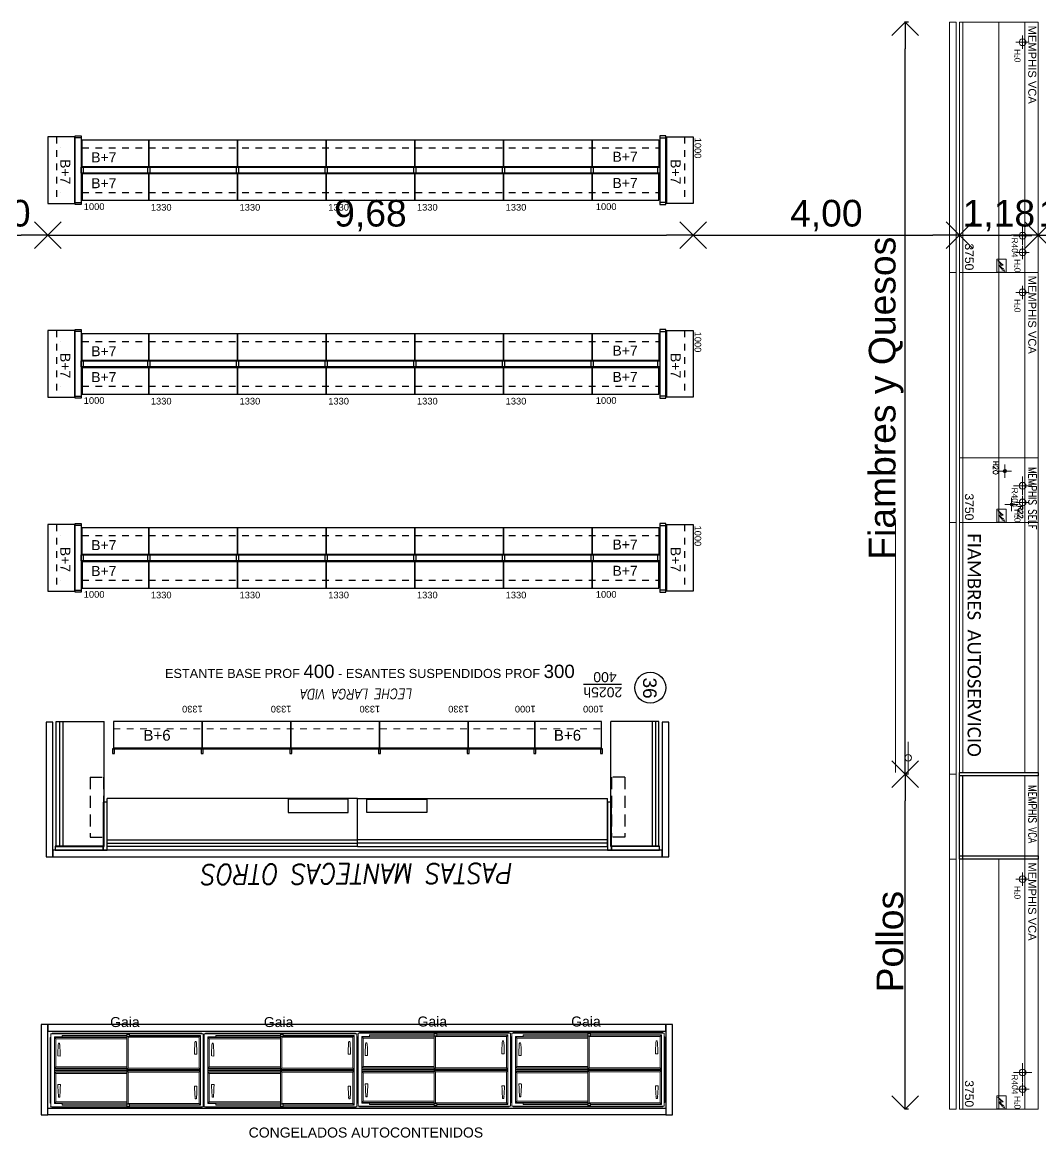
# Model space of a CAD drawing. Extents: x 306 to 2240, y 18 to 779.
# Drawn here: x 671.46 to 686.73, y 374.88 to 391.61 of the extents above; entities that cross this region are included whole.
import ezdxf
from ezdxf.enums import TextEntityAlignment as Align

# ---------------------------------------------------------------- set-up
doc = ezdxf.new("R2010")
doc.units = 0
doc.header["$MEASUREMENT"] = 0
doc.header["$PDMODE"] = 3
doc.linetypes.add('DOT', pattern=[0.2, 0.18, -0.02])
doc.linetypes.add('HIDDEN2', pattern=[0.1875, 0.125, -0.0625])
for name, color, linetype in [('0 Arneg Cabinet', 1, 'Continuous'), ('Alzado 01', 1, 'Continuous'), ('COTAS', 2, 'Continuous'), ('GONDOLAS FORTEZZA', 1, 'Continuous'), ('LA FORTEZZA', 1, 'Continuous'), ('mobiliario', 1, 'Continuous'), ('MOBILIARIOS VARIOS', 1, 'Continuous')]:
    doc.layers.add(name, color=color, linetype=linetype)
doc.layers.add('LFS - 300 - GONDOLA GENERAL', color=3, linetype='Continuous', lineweight=20)
doc.styles.add('arial', font='arial.ttf')
doc.styles.add('Calibri', font='CALIBRI.TTF')
doc.styles.add('ROMAND', font='romans.shx')
doc.styles.add('ROMANS', font='romans.shx', dxfattribs={"height": 0.3})
doc.styles.get("Standard").update_dxf_attribs({"font": 'arial.ttf'})
doc.styles.add('STYLE1', font='romans.shx')
doc.dimstyles.new('Cota 200', dxfattribs={"dimtxt": 0.4, "dimasz": 0.4, "dimexe": 1.25, "dimexo": 0.625, "dimgap": 0.05, "dimtad": 1, "dimzin": 1, "dimtxsty": 'arial', "dimblk": 'OPEN90', "dimcen": 0, "dimse1": 1, "dimse2": 1, "dimclrd": 1, "dimclrt": 2, "dimadec": 0, "dimazin": 0, "dimtfac": 1, "dimtix": 1, "dimtmove": 0, "dimatfit": 3, "dimldrblk": 'OPEN90', "dimfxl": 1, "dimarcsym": 0})
doc.dimstyles.new('COTA-1-100', dxfattribs={"dimtxt": 0.4, "dimasz": 0.4, "dimexe": 0.01, "dimexo": 0.05, "dimgap": 0.02, "dimtad": 1, "dimzin": 1, "dimtxsty": 'arial', "dimblk": 'OPEN90', "dimcen": 0.1, "dimdle": 1, "dimclrd": 1, "dimclre": 1, "dimclrt": 2, "dimadec": 0, "dimazin": 0, "dimtfac": 1, "dimtix": 1, "dimtmove": 1, "dimatfit": 2, "dimfxl": 0.05, "dimfxlon": 1, "dimtolj": 1, "dimtzin": 1, "dimarcsym": 0})
pattern_1 = [(315, (423.089512, 566.114628), (0.00224506403, 0.00224506403), [])]

# ---------------------------------------------------------------- blocks, each defined once
blk = doc.blocks.new('MEMPHIS VCA 375')
at = {"layer": '0 Arneg Cabinet', "lineweight": 0}
for p, q in [((3259.398, 1523.361), (3259.398, 1524.539)), ((3259.398, 1524.539), (3263.148, 1524.539)), ((3263.148, 1524.539), (3263.148, 1523.361)), ((3259.398, 1524.339), (3263.148, 1524.339)), ((3259.698, 1524.406), (3259.698, 1524.206)), ((3262.598, 1524.445), (3262.598, 1524.168)), ((3262.848, 1524.406), (3262.848, 1524.206)), ((3259.598, 1524.306), (3259.798, 1524.306)), ((3262.459, 1524.306), (3262.736, 1524.306)), ((3262.748, 1524.306), (3262.948, 1524.306)), ((3259.398, 1523.95), (3263.148, 1523.95)), ((3263.148, 1523.411), (3259.398, 1523.411)), ((3263.148, 1523.361), (3259.398, 1523.361))]:
    blk.add_line(p, q, dxfattribs=at)
at = {"layer": '0 Arneg Cabinet', "lineweight": 0, "ltscale": 11}
for points in [[(3262.95, 1524.059), (3262.95, 1523.919), (3263.145, 1523.919), (3263.145, 1524.059)], [(3263.109, 1523.996), (3263.103, 1524.002), (3263.041, 1523.944), (3263.029, 1523.99), (3262.969, 1523.934), (3263.039, 1524.015), (3263.048, 1523.965), (3263.095, 1524.01), (3263.089, 1524.017), (3263.128, 1524.034)]]:
    blk.add_lwpolyline(points, close=True, dxfattribs=at)
at = {"layer": '0 Arneg Cabinet', "lineweight": 0}
for centre in [(3259.698, 1524.306), (3262.598, 1524.306), (3262.848, 1524.306)]:
    blk.add_circle(centre, 0.05, dxfattribs=at)
at = {"layer": '0 Arneg Cabinet', "linetype": 'ByBlock', "lineweight": 0, "width": 1.49971, "attachment_point": 1, "style": 'ROMANS'}
for s, insert, char_height in [('{\\fArial|b0|i0|c0|p34;MEMPHIS VCA}', (3259.447, 1524.51), 0.12), ('{\\fArial|b0|i0|c0|p34;H\\H0.5556x;2\\H1.8x;0}', (3259.799, 1524.274), 0.09), ('{\\fArial|b0|i0|c0|p34;R404}', (3262.625, 1524.234), 0.09), ('{\\fArial|b0|i0|c0|p34;H\\H0.5556x;2\\H1.8x;0}', (3262.949, 1524.274), 0.09), ('{\\fArial|b0|i0|c0|p34;3750}', (3262.714, 1523.571, 31.79), 0.13)]:
    blk.add_mtext(s, dxfattribs=dict(at, insert=insert, char_height=char_height))
blk = doc.blocks.new('lat')
at = {"layer": '0 Arneg Cabinet'}
blk.add_lwpolyline([(2528.249, 1319.152), (2528.299, 1319.152), (2528.299, 1317.974), (2528.249, 1317.974)], close=True, dxfattribs=at)
blk = doc.blocks.new('_Open90')
at = {"color": 0, "linetype": 'ByBlock', "lineweight": -2}
for p, q in [((-0.5, 0.5), (0, 0)), ((0, 0), (-1, 0)), ((0, 0), (-0.5, -0.5))]:
    blk.add_line(p, q, dxfattribs=at)
blk = doc.blocks.new('*D111')
at = {"layer": 'COTAS', "color": 1, "lineweight": -2, "transparency": 16777216}
for p, q in [((684.748, 380.335), (684.688, 380.335)), ((684.698, 375.711), (684.698, 379.935)), ((684.748, 375.311), (684.688, 375.311))]:
    blk.add_line(p, q, dxfattribs=at)
at = {"layer": 'Defpoints', "color": 0, "transparency": 16777216}
for p in [(684.698, 380.335), (685.516, 380.335, 0), (685.372, 375.311)]:
    blk.add_point(p, dxfattribs=at)
at = {"layer": 'COTAS', "color": 1, "lineweight": -2, "transparency": 16777216, "xscale": 0.4, "yscale": 0.4, "zscale": 0.4}
for p, rotation in [((684.698, 380.335), 90), ((684.698, 375.311), 270)]:
    blk.add_blockref('_Open90', p, dxfattribs=dict(at, rotation=rotation))
at = {"layer": 'COTAS', "color": 2, "lineweight": 0, "transparency": 16777216, "insert": (684.474, 377.823), "char_height": 0.4, "attachment_point": 5, "rotation": 90, "style": 'arial'}
blk.add_mtext('\\A1;Pollos', dxfattribs=at)
blk = doc.blocks.new('*D112')
at = {"layer": 'COTAS', "color": 1, "lineweight": -2, "transparency": 16777216}
for p, q in [((684.748, 391.611), (684.688, 391.611)), ((684.698, 380.735), (684.698, 391.211)), ((684.748, 380.335), (684.688, 380.335))]:
    blk.add_line(p, q, dxfattribs=at)
at = {"layer": 'Defpoints', "color": 0, "transparency": 16777216}
for p in [(684.698, 391.611), (685.566, 391.611, 0), (685.516, 380.335, 0)]:
    blk.add_point(p, dxfattribs=at)
at = {"layer": 'COTAS', "color": 1, "lineweight": -2, "transparency": 16777216, "xscale": 0.4, "yscale": 0.4, "zscale": 0.4}
for p, rotation in [((684.698, 391.611), 90), ((684.698, 380.335), 270)]:
    blk.add_blockref('_Open90', p, dxfattribs=dict(at, rotation=rotation))
at = {"layer": 'COTAS', "color": 2, "lineweight": 0, "transparency": 16777216, "insert": (684.415, 385.973), "char_height": 0.4, "attachment_point": 5, "rotation": 90, "style": 'arial'}
blk.add_mtext('\\A1;Fiambres y Quesos', dxfattribs=at)
blk = doc.blocks.new('GAIA')
at = {"layer": '0 Arneg Cabinet', "linetype": 'Continuous', "lineweight": 0}
for p, q in [((0.9, -54.5), (0.9, 54.5)), ((1.1, 54.8), (1.2, 54.8)), ((1.2, 54.8), (229.2, 54.8)), ((2.9, 55.3), (2.9, 55.1)), ((2.9, 55.1), (2.9, 54.9)), ((2.9, 54.9), (2.9, 54.8)), ((2.9, 54.9), (2.9, 54.9)), ((4.2, 55.8), (3.4, 55.8)), ((3.4, 55.4), (4.2, 55.4)), ((3.4, 55.4), (4.2, 55.4)), ((4.2, 55.6), (4.2, 55.8)), ((226.2, 55.7), (4.2, 55.7)), ((226.2, 55.7), (4.2, 55.7)), ((4.2, 55.4), (4.2, 55.6)), ((4.2, 55.6), (4.2, 55.6)), ((4.2, 55.4), (4.2, 55.6)), ((226.2, 55.6), (4.2, 55.6)), ((4.2, 55.4), (4.2, 55.4)), ((4.2, 54.8), (4.2, 55.4)), ((4.2, 55.4), (4.2, 55.4)), ((4.2, 54.8), (4.2, 55.4)), ((226.2, 55.4), (4.2, 55.4)), ((226.2, 55.4), (4.2, 55.4)), ((17.9, 50), (17.9, 52.2)), ((115.2, 52.2), (17.9, 52.2)), ((17.9, 51.7), (114.9, 51.7)), ((114.9, 51.8), (114.9, 1)), ((114.9, 51.8), (115.2, 51.8)), ((114.9, 51.8), (115.2, 51.5)), ((114.9, 51.6), (114.9, 51.8)), ((115.2, 53.8), (115.2, 52.2)), ((119.2, 53.8), (115.2, 53.8)), ((119.2, 53.8), (115.2, 53.8)), ((115.2, 51.5), (115.2, 53.8)), ((115.2, 52.2), (115.2, 52.1)), ((115.2, 51.4), (115.2, 51.5)), ((118.7, 51), (115.7, 51)), ((118.7, 50.9), (115.7, 50.9)), ((115.9, 50.9), (116.9, 49.9)), ((119.2, 53.8), (119.2, 52.2)), ((119.2, 51.5), (119.2, 53.8)), ((225.5, 52.2), (119.2, 52.2)), ((119.2, 51.8), (225.5, 51.8)), ((119.2, 51.5), (119.2, 51.4)), ((225.5, 51.8), (223.5, 49.9)), ((225.5, -52.2), (225.5, 52.2)), ((226.2, 55.6), (226.2, 55.8)), ((227, 55.8), (226.2, 55.8)), ((226.2, 55.4), (226.2, 55.6)), ((226.2, 55.4), (226.2, 55.6)), ((226.2, 55.6), (226.2, 55.6)), ((226.2, 55.4), (226.2, 55.4)), ((227, 55.4), (226.2, 55.4)), ((227, 55.4), (226.2, 55.4)), ((226.2, 54.8), (226.2, 55.4)), ((226.2, 54.8), (226.2, 55.4)), ((226.2, 55.4), (226.2, 55.4)), ((227.5, 55.3), (227.5, 55.1)), ((227.5, 55.1), (227.5, 54.9)), ((227.5, 54.9), (227.5, 54.8)), ((227.5, 54.9), (227.5, 54.9)), ((229.2, 54.8), (229.2, 54.8)), ((229.5, 54.5), (229.5, -54.5)), ((-0.1, 48.8), (-0.1, 47.9)), ((0.1, 47.9), (-0.1, 47.9)), ((0, 47.9), (0, -47.9)), ((0, 47.9), (0, -47.9)), ((0, 47.9), (0, -47.9)), ((0.3, 47.9), (0.1, 47.9)), ((0.3, 47.9), (0.1, 47.9)), ((0.1, 47.9), (0.1, 47.9)), ((0.1, 47.9), (0.1, -47.9)), ((0.3, 48.8), (0.3, 47.9)), ((0.3, 48.8), (0.3, 47.9)), ((0.3, 47.9), (0.3, 47.9)), ((0.9, 47.9), (0.3, 47.9)), ((0.9, 47.9), (0.3, 47.9)), ((0.3, 47.9), (0.3, 47.9)), ((0.3, 47.9), (0.3, -47.9)), ((0.3, 47.9), (0.3, -47.9)), ((0.4, 49.2), (0.6, 49.2)), ((0.6, 49.2), (0.8, 49.2)), ((0.8, 49.2), (0.9, 49.2)), ((0.8, 49.2), (0.8, 49.2)), ((6.4, -50), (6.4, 50)), ((17.9, 50), (6.4, 50)), ((6.4, 49.2), (114.9, 49.2)), ((6.4, 49.2), (8.4, 47.3)), ((8.4, 47.3), (8.4, 4.9)), ((8.4, 47.3), (114.9, 47.3)), ((8.4, 47.3), (8.4, 47.3)), ((8.4, 47.2), (114.9, 47.2)), ((14.1, 40.5), (12.7, 40.5)), ((14.1, 40.5), (14.1, 40.5)), ((17.9, 49.5), (17.9, 50)), ((17.9, 49.5), (114.9, 49.5)), ((116.9, 49.9), (116.9, 3)), ((116.9, 49.9), (223.5, 49.9)), ((116.9, 49.9), (116.9, 49.9)), ((116.9, 49.8), (223.5, 49.8)), ((219, 43.1), (217.6, 43.1)), ((219, 43.1), (219, 43.1)), ((223.5, 49.9), (223.5, 49.9)), ((223.5, 3), (223.5, 49.9)), ((229.6, 49.2), (229.5, 49.2)), ((229.5, 47.9), (230.1, 47.9)), ((229.5, 47.9), (230.1, 47.9)), ((229.6, 49.2), (229.6, 49.2)), ((229.8, 49.2), (229.6, 49.2)), ((230, 49.2), (229.8, 49.2)), ((230.1, 48.8), (230.1, 47.9)), ((230.1, 48.8), (230.1, 47.9)), ((230.1, 47.9), (230.1, 47.9)), ((230.1, 47.9), (230.3, 47.9)), ((230.1, 47.9), (230.3, 47.9)), ((230.1, 47.9), (230.1, 47.9)), ((230.1, -47.9), (230.1, 47.9)), ((230.1, -47.9), (230.1, 47.9)), ((230.3, 47.9), (230.5, 47.9)), ((230.3, 47.9), (230.3, 47.9)), ((230.3, -47.9), (230.3, 47.9)), ((230.4, -47.9), (230.4, 47.9)), ((230.4, -47.9), (230.4, 47.9)), ((230.5, 47.9), (230.5, 48.8)), ((11.9, 21.4), (14.9, 21.3)), ((14.9, 21.3), (14.9, 21.3)), ((216.8, 24), (219.8, 24)), ((219.8, 24), (219.8, 24)), ((6.4, 2.9), (8.4, 4.9)), ((6.4, 2.9), (6.4, 2.9)), ((114.9, 2.9), (6.4, 2.9)), ((114.9, 2.9), (6.4, 2.9)), ((114.9, 2.8), (6.4, 2.8)), ((225.5, 0.8), (6.4, 0.8)), ((6.4, 0.5), (6.4, 0.5)), ((6.4, 0.5), (6.4, -0.4)), ((114.9, 4.9), (8.4, 4.9)), ((8.6, 2.9), (8.6, 2.8)), ((8.6, 2.8), (8.6, 2.8)), ((114.9, 1), (116.9, 3)), ((114.9, 1), (114.9, 1)), ((114.9, 1), (114.9, 1)), ((225.5, 1), (114.9, 1)), ((225.5, 1), (114.9, 1)), ((114.9, 1), (114.9, 1)), ((223.5, 3), (116.9, 3)), ((225.5, 1), (223.5, 3)), ((223.5, 3), (223.5, 3)), ((224.5, 2), (224.5, 2)), ((225.5, 0.5), (225.5, 0.5)), ((225.5, 0.5), (225.5, -0.4)), ((6.4, -0.4), (6.4, -0.5)), ((225.5, -0.7), (6.4, -0.7)), ((114.9, -2.7), (6.4, -2.7)), ((6.4, -2.9), (114.9, -2.9)), ((6.4, -2.9), (8.4, -4.9)), ((6.4, -2.9), (114.9, -2.9)), ((8.4, -4.9), (114.9, -4.9)), ((8.4, -4.9), (8.4, -47.3)), ((8.6, -2.7), (8.6, -2.8)), ((8.6, -2.8), (8.6, -2.9)), ((114.9, -1), (225.5, -1)), ((114.9, -1), (116.9, -3)), ((114.9, -1), (225.5, -1)), ((114.9, -1), (114.9, -1)), ((114.9, -1), (114.9, -1)), ((114.9, -1), (114.9, -51.8)), ((115.9, -2), (115.9, -2)), ((116.9, -3), (223.5, -3)), ((116.9, -3), (116.9, -49.9)), ((116.9, -3), (116.9, -3)), ((225.5, -1), (223.5, -3)), ((223.5, -49.9), (223.5, -3)), ((225.5, -0.4), (225.5, -0.5)), ((225.5, -1), (225.5, -1)), ((12.1, -21.3), (12.1, -21.3)), ((15.1, -21.4), (12.1, -21.3)), ((217, -24), (217, -24)), ((220, -24), (217, -24)), ((0.1, -47.9), (-0.1, -47.9)), ((-0.1, -47.9), (-0.1, -48.8)), ((0.3, -47.9), (0.1, -47.9)), ((0.1, -47.9), (0.1, -47.9)), ((0.3, -47.9), (0.1, -47.9)), ((0.3, -47.9), (0.3, -47.9)), ((0.3, -48.8), (0.3, -47.9)), ((0.3, -48.8), (0.3, -47.9)), ((0.9, -47.9), (0.3, -47.9)), ((0.3, -47.9), (0.3, -47.9)), ((0.9, -47.9), (0.3, -47.9)), ((0.4, -49.2), (0.6, -49.2)), ((0.6, -49.2), (0.8, -49.2)), ((0.8, -49.2), (0.9, -49.2)), ((0.8, -49.2), (0.8, -49.2)), ((6.4, -49.2), (8.4, -47.3)), ((114.9, -49.2), (6.4, -49.2)), ((17.9, -50), (6.4, -50)), ((114.9, -47.2), (8.4, -47.2)), ((114.9, -47.3), (8.4, -47.3)), ((8.4, -47.3), (8.4, -47.3)), ((12.9, -40.5), (12.9, -40.5)), ((12.9, -40.5), (14.3, -40.5)), ((114.9, -49.5), (17.9, -49.5)), ((17.9, -50), (17.9, -49.5)), ((17.9, -52.2), (17.9, -50)), ((115.9, -50.9), (116.9, -49.9)), ((223.5, -49.8), (116.9, -49.8)), ((223.5, -49.9), (116.9, -49.9)), ((116.9, -49.9), (116.9, -49.9)), ((217.8, -43.1), (217.8, -43.1)), ((217.8, -43.1), (219.2, -43.1)), ((223.5, -49.9), (223.5, -49.9)), ((225.5, -51.8), (223.5, -49.9)), ((229.5, -47.9), (230.1, -47.9)), ((229.5, -47.9), (230.1, -47.9)), ((229.6, -49.2), (229.5, -49.2)), ((229.6, -49.2), (229.6, -49.2)), ((229.8, -49.2), (229.6, -49.2)), ((230, -49.2), (229.8, -49.2)), ((230.1, -47.9), (230.1, -47.9)), ((230.1, -47.9), (230.3, -47.9)), ((230.1, -48.8), (230.1, -47.9)), ((230.1, -48.8), (230.1, -47.9)), ((230.1, -47.9), (230.1, -47.9)), ((230.1, -47.9), (230.3, -47.9)), ((230.3, -47.9), (230.5, -47.9)), ((230.3, -47.9), (230.3, -47.9)), ((230.5, -48.8), (230.5, -47.9)), ((1.2, -54.8), (1.1, -54.8)), ((229.2, -54.8), (1.2, -54.8)), ((2.9, -54.9), (2.9, -54.8)), ((2.9, -54.9), (2.9, -54.9)), ((2.9, -55.1), (2.9, -54.9)), ((2.9, -55.3), (2.9, -55.1)), ((3.4, -55.4), (4.2, -55.4)), ((3.4, -55.4), (4.2, -55.4)), ((3.4, -55.8), (4.2, -55.8)), ((4.2, -54.8), (4.2, -55.4)), ((4.2, -54.8), (4.2, -55.4)), ((4.2, -55.4), (4.2, -55.4)), ((4.2, -55.4), (4.2, -55.6)), ((4.2, -55.4), (226.2, -55.4)), ((4.2, -55.4), (226.2, -55.4)), ((4.2, -55.4), (4.2, -55.4)), ((4.2, -55.4), (4.2, -55.6)), ((4.2, -55.6), (4.2, -55.6)), ((4.2, -55.6), (226.2, -55.6)), ((4.2, -55.6), (4.2, -55.8)), ((4.2, -55.7), (226.2, -55.7)), ((4.2, -55.7), (226.2, -55.7)), ((17.9, -51.7), (114.9, -51.7)), ((17.9, -52.2), (115.2, -52.2)), ((114.9, -51.8), (115.2, -51.5)), ((114.9, -51.6), (114.9, -51.8)), ((115.2, -51.8), (114.9, -51.8)), ((115.2, -51.5), (115.2, -51.4)), ((115.2, -51.5), (115.2, -53.8)), ((115.2, -52.2), (115.2, -53.8)), ((119.2, -53.8), (115.2, -53.8)), ((115.2, -53.8), (119.2, -53.8)), ((115.7, -50.9), (118.7, -50.9)), ((115.7, -51), (118.7, -51)), ((119.2, -51.4), (119.2, -51.5)), ((119.2, -51.5), (119.2, -53.8)), ((225.5, -51.8), (119.2, -51.8)), ((119.2, -52.2), (225.5, -52.2)), ((119.2, -52.2), (119.2, -53.8)), ((226.2, -54.8), (226.2, -55.4)), ((226.2, -54.8), (226.2, -55.4)), ((226.2, -55.4), (226.2, -55.6)), ((226.2, -55.4), (226.2, -55.4)), ((226.2, -55.4), (226.2, -55.4)), ((226.2, -55.4), (226.2, -55.6)), ((227, -55.4), (226.2, -55.4)), ((227, -55.4), (226.2, -55.4)), ((226.2, -55.6), (226.2, -55.6)), ((226.2, -55.6), (226.2, -55.8)), ((226.2, -55.8), (227, -55.8)), ((227.5, -54.9), (227.5, -54.8)), ((227.5, -54.9), (227.5, -54.9)), ((227.5, -55.1), (227.5, -54.9)), ((227.5, -55.3), (227.5, -55.1)), ((229.2, -54.8), (229.2, -54.8))]:
    blk.add_line(p, q, dxfattribs=at)
for points in [[(3.4, 55.4), (3.4, 55.4), (3.3, 55.4), (3.3, 55.4), (3.2, 55.4), (3.2, 55.4), (3.1, 55.4), (3.1, 55.3), (3, 55.3), (3, 55.3), (3, 55.2), (3, 55.2), (2.9, 55.1), (2.9, 55.1), (2.9, 55), (2.9, 55), (2.9, 54.9)], [(115.2, 51.5), (115, 51.7), (114.9, 51.8)], [(116.9, 49.9), (116.4, 50.4), (115.9, 50.9)], [(225.5, 51.8), (224.5, 50.8), (223.5, 49.9)], [(227.5, 54.9), (227.5, 55), (227.5, 55), (227.5, 55.1), (227.5, 55.1), (227.4, 55.2), (227.4, 55.2), (227.4, 55.3), (227.4, 55.3), (227.3, 55.3), (227.3, 55.4), (227.2, 55.4), (227.2, 55.4), (227.1, 55.4), (227.1, 55.4), (227, 55.4), (227, 55.4)], [(0.8, 49.2), (0.7, 49.2), (0.7, 49.2), (0.6, 49.2), (0.6, 49.2), (0.5, 49.2), (0.5, 49.2), (0.4, 49.1), (0.4, 49.1), (0.4, 49.1), (0.3, 49), (0.3, 49), (0.3, 48.9), (0.3, 48.9), (0.3, 48.8), (0.3, 48.8), (0.3, 48.8)], [(8.4, 47.3), (7.4, 48.3), (6.4, 49.2)], [(230.1, 48.8), (230.1, 48.8), (230.1, 48.8), (230.1, 48.9), (230.1, 48.9), (230.1, 49), (230.1, 49), (230, 49.1), (230, 49.1), (230, 49.1), (229.9, 49.2), (229.9, 49.2), (229.8, 49.2), (229.8, 49.2), (229.7, 49.2), (229.7, 49.2), (229.6, 49.2)], [(8.4, 4.9), (7.4, 3.9), (6.4, 2.9)], [(116.9, 3), (115.9, 2), (114.9, 1)], [(225.5, 1), (224.5, 2), (223.5, 3)], [(224.5, 2), (224.4, 2.1), (224.3, 2.2)], [(6.4, -2.9), (7.4, -3.9), (8.4, -4.9)], [(114.9, -1), (115.9, -2), (116.9, -3)], [(115.9, -2), (116, -2.1), (116.1, -2.2)], [(223.5, -3), (224.5, -2), (225.5, -1)], [(6.4, -49.2), (7.4, -48.3), (8.4, -47.3)], [(115.9, -50.9), (116.4, -50.4), (116.9, -49.9)], [(223.5, -49.9), (224.5, -50.8), (225.5, -51.8)], [(2.9, -54.9), (2.9, -55), (2.9, -55), (2.9, -55.1), (2.9, -55.1), (3, -55.2), (3, -55.2), (3, -55.3), (3, -55.3), (3.1, -55.3), (3.1, -55.4), (3.2, -55.4), (3.2, -55.4), (3.3, -55.4), (3.3, -55.4), (3.4, -55.4), (3.4, -55.4)], [(227, -55.4), (227, -55.4), (227.1, -55.4), (227.1, -55.4), (227.2, -55.4), (227.2, -55.4), (227.3, -55.4), (227.3, -55.3), (227.4, -55.3), (227.4, -55.3), (227.4, -55.2), (227.4, -55.2), (227.5, -55.1), (227.5, -55.1), (227.5, -55), (227.5, -55), (227.5, -54.9)]]:
    blk.add_lwpolyline(points, dxfattribs=at)
for centre, radius, start, end in [((1.1, 54.5), 0.25, 90, 180), ((3.4, 55.3), 0.5, 90, 180), ((3.4, 54.9), 0.5, 90, 180), ((115.7, 51.5), 0.489, 181.3094, 271.2478), ((115.7, 51.4), 0.49, 181.3224, 271.2347), ((118.7, 51.5), 0.49, 268.7652, 358.6775), ((118.7, 51.4), 0.489, 268.7523, 358.6906), ((227, 55.3), 0.5, 0, 90), ((227, 54.9), 0.5, 0, 90), ((229.2, 54.5), 0.25, 0, 90), ((0.4, 48.8), 0.5, 90, 180), ((0.8, 48.8), 0.5, 90, 180), ((203.9, 21.8), 192.3, 175.3756, 179.8782), ((62.5, 33.3), 50.5, 173.8287, 175.4764), ((35.9, 36.3), 23.7, 170.143, 174.1329), ((12.7, 40.4), 0.104, 92.3365, 175.4421), ((14.1, 40.4), 0.104, 4.5555, 88.6025), ((-8.9, 36.4), 23.4, 5.87, 9.9034), ((-37.3, 33.2), 52, 4.5398, 6.1661), ((-176.9, 21.8), 192.1, 0.1154, 4.6252), ((408.8, 24.5), 192.3, 175.3762, 179.8811), ((263.8, 36.3), 46.9, 173.7313, 175.4918), ((237.4, 39.3), 20.3, 169.6083, 174.1141), ((217.6, 43), 0.104, 92.2538, 175.322), ((219, 43), 0.103, 4.678, 88.6827), ((199.4, 39.4), 20, 5.8868, 10.4452), ((171.3, 36.2), 48.4, 4.5265, 6.2619), ((28, 24.5), 192.1, 0.1124, 4.6248), ((229.6, 48.8), 0.5, 0, 90), ((230, 48.8), 0.5, 0, 90), ((9.7, 26.4), 1.98, 355.9543, 0.5516), ((221.2, 21.6), 209.6, 179.8489, 179.993), ((11.9, 21.7), 0.3, 179.872, 268.9947), ((14.9, 21.6), 0.3, 270.9764, 0.0655), ((17.2, 26.4), 2.03, 179.4851, 183.9771), ((-199.3, 21.6), 214.5, 359.9937, 0.1467), ((214.5, 29.1), 2.09, 356.0866, 0.3645), ((427.9, 24.3), 211.4, 179.8496, 179.9942), ((216.8, 24.3), 0.3, 179.9256, 269.0554), ((392.1, 24.4), 175.6, 178.4555, 178.4719), ((219.8, 24.3), 0.3, 270.9215, 0.0068), ((222.2, 29.1), 2.13, 179.6632, 183.8242), ((3.3, 24.3), 216.8, 359.9928, 0.1459), ((12.1, -21.6), 0.3, 90.9764, 180.0655), ((226.3, -21.6), 214.5, 179.9937, 180.1467), ((203.9, -21.8), 192.1, 180.1154, 184.6252), ((9.8, -26.4), 2.03, 359.4851, 3.9771), ((-176.9, -21.8), 192.3, 355.3756, 359.8782), ((15.1, -21.7), 0.3, 359.872, 88.9947), ((17.3, -26.4), 1.98, 175.9543, 180.5516), ((-161.4, -21.8), 176.8, 358.4652, 358.4795), ((-194.2, -21.6), 209.6, 359.8489, 359.993), ((217, -24.3), 0.3, 90.9215, 180.0068), ((433.5, -24.3), 216.8, 179.9928, 180.1459), ((408.8, -24.5), 192.1, 180.1124, 184.6248), ((214.6, -29.1), 2.13, 359.6632, 3.8242), ((28, -24.5), 192.3, 355.3762, 359.8811), ((220, -24.3), 0.3, 359.9256, 89.0554), ((222.3, -29.1), 2.09, 176.0866, 180.3645), ((8.9, -24.3), 211.4, 359.8496, 359.9942), ((0.4, -48.8), 0.5, 180, 270), ((0.8, -48.8), 0.5, 180, 270), ((64.3, -33.2), 52, 184.5398, 186.1661), ((35.9, -36.4), 23.4, 185.87, 189.9034), ((12.9, -40.4), 0.104, 184.5555, 268.6025), ((14.3, -40.4), 0.104, 272.3365, 355.4421), ((-8.9, -36.3), 23.7, 350.143, 354.1329), ((-35.5, -33.3), 50.5, 353.8287, 355.4764), ((265.5, -36.2), 48.4, 184.5265, 186.2619), ((237.4, -39.4), 20, 185.8868, 190.4452), ((217.8, -43), 0.103, 184.678, 268.6827), ((219.2, -43), 0.104, 272.2538, 355.322), ((199.4, -39.3), 20.3, 349.6083, 354.1141), ((173, -36.3), 46.9, 353.7313, 355.4918), ((229.6, -48.8), 0.5, 270, 0), ((230, -48.8), 0.5, 270, 0), ((1.1, -54.5), 0.25, 180, 270), ((3.4, -54.9), 0.5, 180, 270), ((3.4, -55.3), 0.5, 180, 270), ((115.7, -51.4), 0.489, 88.7523, 178.6906), ((115.7, -51.5), 0.49, 88.7652, 178.6775), ((118.7, -51.4), 0.49, 1.3224, 91.2347), ((118.7, -51.5), 0.489, 1.3094, 91.2478), ((227, -54.9), 0.5, 270, 0), ((227, -55.3), 0.5, 270, 0), ((229.2, -54.5), 0.25, 270, 0)]:
    blk.add_arc(centre, radius, start, end, dxfattribs=at)
at = {"layer": '0 Arneg Cabinet', "lineweight": 0, "style": 'arial'}
blk.add_text('Gaia', height=15, dxfattribs=at).set_placement((90.1, 64.8))
blk = doc.blocks.new('uranos')
at = {"layer": '0 Arneg Cabinet', "color": 253, "lineweight": 0, "xscale": 0.01, "yscale": 0.01, "zscale": 0.01, "rotation": 90}
for p in [(2927.679, 1993.847, 0), (2927.679, 1991.543, 0), (2927.687, 1989.238, 0), (2927.687, 1986.934, 0)]:
    blk.add_blockref('GAIA', p, dxfattribs=at)
at = {"layer": '0 Arneg Cabinet', "color": 253, "lineweight": 0, "insert": (2928.622, 1991.67, 7.548), "char_height": 0.15, "width": 4.4991, "attachment_point": 5, "rotation": 90.0002}
blk.add_mtext('CONGELADOS AUTOCONTENIDOS', dxfattribs=at)
blk = doc.blocks.new('HEL1')
at = {"color": 0, "linetype": 'Continuous'}
for p, q in [((12.056, 522.36), (12.056, 518.61)), ((12.676, 518.61), (12.676, 522.36)), ((12.726, 518.61), (12.726, 522.36)), ((12.776, 522.36), (12.776, 518.61)), ((12.776, 518.61), (12.056, 518.61))]:
    blk.add_line(p, q, dxfattribs=at)
at = {"color": 0}
blk.add_line((12.776, 522.36), (12.056, 522.36), dxfattribs=at)
at = {"color": 0, "linetype": 'Continuous', "elevation": 0}
blk.add_lwpolyline([(12.067, 521.32), (12.267, 521.32), (12.267, 522.22), (12.067, 522.22)], close=True, dxfattribs=at)
blk = doc.blocks.new('HEL CAB')
at = {"color": 0, "linetype": 'Continuous'}
for p, q in [((10.901, 517.843), (10.901, 518.563)), ((12.776, 518.563), (10.901, 518.563)), ((10.901, 517.943), (12.776, 517.943)), ((10.901, 517.893), (12.776, 517.893)), ((12.776, 517.843), (10.901, 517.843))]:
    blk.add_line(p, q, dxfattribs=at)
at = {"color": 0, "linetype": 'DOT'}
for p, q in [((11.736, 518.552), (12.636, 518.552)), ((11.736, 518.352), (11.736, 518.552)), ((12.636, 518.352), (12.636, 518.552)), ((11.736, 518.352), (12.636, 518.352))]:
    blk.add_line(p, q, dxfattribs=at)
at = {"color": 0}
blk.add_line((12.776, 517.843), (12.776, 518.563), dxfattribs=at)
blk = doc.blocks.new('*U83')
at = {"color": 0}
for points in [[(-0.49, 0), (-0.899, 0), (-0.899, -1), (-0.49, -1)], [(-0.49, 0.015), (-0.4, 0.015), (-0.4, -1.015), (-0.49, -1.015)], [(-0.49, 0.015), (-0.4, 0.015), (-0.4, -0.015), (-0.49, -0.015)], [(-0.4, 0), (0.009, 0), (0.009, -1), (-0.4, -1)], [(-0.49, 0), (-0.499, 0), (-0.499, -1), (-0.49, -1)], [(-0.4, 0), (-0.391, 0), (-0.391, -1), (-0.4, -1)], [(-0.49, -0.985), (-0.4, -0.985), (-0.4, -1.015), (-0.49, -1.015)]]:
    blk.add_lwpolyline(points, close=True, dxfattribs=at)
blk = doc.blocks.new('*U84')
at = {"color": 0}
for points in [[(-0.49, 0.015), (-0.4, 0.015), (-0.4, -1.015), (-0.49, -1.015)], [(-0.49, 0.015), (-0.4, 0.015), (-0.4, -0.015), (-0.49, -0.015)], [(-0.4, -1), (0.009, -1), (0.009, 0), (-0.4, 0)], [(-0.4, -1), (-0.391, -1), (-0.391, 0), (-0.4, 0)], [(-0.49, -0.985), (-0.4, -0.985), (-0.4, -1.015), (-0.49, -1.015)]]:
    blk.add_lwpolyline(points, close=True, dxfattribs=at)
blk = doc.blocks.new('*U82')
at = {"color": 0}
for points in [[(-0.49, 0), (-0.899, 0), (-0.899, -1.33), (-0.49, -1.33)], [(-0.49, 0.015), (-0.4, 0.015), (-0.4, -1.345), (-0.49, -1.345)], [(-0.49, 0.015), (-0.4, 0.015), (-0.4, -0.015), (-0.49, -0.015)], [(-0.4, 0), (0.009, 0), (0.009, -1.33), (-0.4, -1.33)], [(-0.49, 0), (-0.499, 0), (-0.499, -1.33), (-0.49, -1.33)], [(-0.4, 0), (-0.391, 0), (-0.391, -1.33), (-0.4, -1.33)], [(-0.49, -1.315), (-0.4, -1.315), (-0.4, -1.345), (-0.49, -1.345)]]:
    blk.add_lwpolyline(points, close=True, dxfattribs=at)
blk = doc.blocks.new('GONDOLA - 6+1 B+6')
at = {"color": 1, "linetype": 'HIDDEN2', "ltscale": 0.2}
for points in [[(157.616, 533.461), (157.616, 533.461), (158.616, 533.461)], [(157.781, 524.426), (157.781, 533.076)], [(158.451, 524.426), (158.451, 533.076)], [(157.616, 524.041), (157.616, 524.041), (158.616, 524.041)]]:
    blk.add_lwpolyline(points, dxfattribs=at)
for points in [[(157.781, 524.096), (157.781, 524.096)], [(158.451, 524.096), (158.451, 524.096)]]:
    blk.add_lwpolyline(points, close=True, dxfattribs=at)
at = {"layer": 'GONDOLAS FORTEZZA', "xscale": -1, "rotation": 270}
blk.add_blockref('*U84', (158.616, 533.581), dxfattribs=at)
at = {"layer": 'GONDOLAS FORTEZZA'}
for name, p, rotation in [('*U83', (157.671, 532.076), 180), ('*U82', (157.671, 530.746), 180), ('*U82', (157.671, 529.416), 180), ('*U82', (157.671, 528.086), 180), ('*U82', (157.671, 526.756), 180), ('*U82', (157.671, 525.426), 180), ('*U83', (157.671, 524.426), 180), ('*U84', (158.616, 523.921), 270)]:
    blk.add_blockref(name, p, dxfattribs=dict(at, rotation=rotation))
at = {"layer": 'GONDOLAS FORTEZZA', "color": 251, "style": 'arial'}
for s, insert, char_height, attachment_point in [('1000', (157.632, 533.609), 0.1, 7), ('B+7', (157.952, 533.252, 0), 0.15, 7), ('B+7', (157.952, 524.25, 0), 0.15, 1)]:
    blk.add_mtext(s, dxfattribs=dict(at, insert=insert, char_height=char_height, attachment_point=attachment_point))
at = {"layer": 'GONDOLAS FORTEZZA', "color": 251, "attachment_point": 1, "rotation": 90, "style": 'arial'}
for s, insert, char_height in [('B+7', (157.842, 532.379, 0), 0.15), ('B+7', (158.236, 532.379, 0), 0.15), ('1000', (158.615, 532.13), 0.1), ('1330', (158.625, 530.778, 0), 0.1), ('1330', (158.625, 529.448, 0), 0.1), ('1330', (158.625, 528.118, 0), 0.1), ('1330', (158.625, 526.788, 0), 0.1), ('1330', (158.625, 525.458, 0), 0.1), ('B+7', (157.851, 524.564, 0), 0.15), ('B+7', (158.239, 524.564, 0), 0.15), ('1000', (158.615, 524.452), 0.1)]:
    blk.add_mtext(s, dxfattribs=dict(at, insert=insert, char_height=char_height))
blk = doc.blocks.new('*U74')
at = {"color": 0}
for points in [[(-0.47, -0.015), (-0.4, -0.015), (-0.4, 0.015), (-0.47, 0.015)], [(-0.4, -1.33), (0.009, -1.33), (0.009, 0), (-0.4, 0)], [(-0.4, -1.33), (-0.391, -1.33), (-0.391, 0), (-0.4, 0)], [(-0.47, -1.345), (-0.4, -1.345), (-0.4, -1.315), (-0.47, -1.315)]]:
    blk.add_lwpolyline(points, close=True, dxfattribs=at)
blk = doc.blocks.new('*U77')
at = {"color": 0}
for points in [[(-0.47, -0.015), (-0.4, -0.015), (-0.4, 0.015), (-0.47, 0.015)], [(-0.4, -1), (0.009, -1), (0.009, 0), (-0.4, 0)], [(-0.4, -1), (-0.391, -1), (-0.391, 0), (-0.4, 0)], [(-0.47, -1.015), (-0.4, -1.015), (-0.4, -0.985), (-0.47, -0.985)]]:
    blk.add_lwpolyline(points, close=True, dxfattribs=at)
blk = doc.blocks.new('G 36')
at = {"layer": 'GONDOLAS FORTEZZA', "color": 251}
blk.add_line((65.573, 536.498), (65.573, 535.929), dxfattribs=at)
blk.add_circle((65.622, 536.929), 0.232, dxfattribs=at)
at = {"layer": 'LFS - 300 - GONDOLA GENERAL', "color": 1, "linetype": 'HIDDEN2', "ltscale": 0.1}
blk.add_lwpolyline([(66.237, 528.879), (66.237, 528.879), (66.237, 536.199)], dxfattribs=at)
at = {"layer": 'GONDOLAS FORTEZZA', "rotation": 180}
for name, p in [('*U77', (66.137, 535.199)), ('*U77', (66.137, 534.199)), ('*U74', (66.137, 532.869)), ('*U74', (66.137, 531.539)), ('*U74', (66.137, 530.209)), ('*U74', (66.137, 528.879))]:
    blk.add_blockref(name, p, dxfattribs=at)
at = {"color": 1, "insert": (65.276, 529.652, 0), "char_height": 0.13648, "attachment_point": 1, "rotation": 90, "style": 'arial'}
blk.add_mtext_dynamic_manual_height_columns('ESTANTE BASE PROF {\\H1.4654x;400} - ESANTES SUSPENDIDOS PROF {\\H1.4654x;300}', width=10.15427, gutter_width=5.687, heights=[0], dxfattribs=at)
at = {"layer": 'GONDOLAS FORTEZZA', "color": 251, "style": 'arial'}
blk.add_text('36', height=0.2025, dxfattribs=at).set_placement((65.47, 536.821))
at = {"layer": 'GONDOLAS FORTEZZA', "color": 252, "style": 'STYLE1', "oblique": 9, "width": 0.9}
blk.add_text('LECHE LARGA VIDA', height=0.15, rotation=270.246, dxfattribs=at).set_placement((65.638, 533.365, 0))
at = {"layer": 'GONDOLAS FORTEZZA', "color": 251, "attachment_point": 1, "style": 'arial'}
for s, insert, char_height, rotation in [('2025h', (65.765, 536.508, 0), 0.15, 270), ('400', (65.538, 536.424, 0), 0.15, 270), ('1000', (65.993, 536.231), 0.1, 270), ('B+6', (66.254, 535.483, 0), 0.162, 90), ('1000', (65.993, 535.209), 0.1, 270), ('1330', (65.993, 534.209), 0.1, 270), ('1330', (65.993, 532.879), 0.1, 270), ('1330', (65.993, 531.549), 0.1, 270), ('1330', (65.993, 530.219), 0.1, 270), ('B+6', (66.254, 529.328, 0), 0.162, 90)]:
    blk.add_mtext(s, dxfattribs=dict(at, insert=insert, char_height=char_height, rotation=rotation))
blk = doc.blocks.new('*D125')
at = {"layer": 'COTAS', "color": 1, "linetype": 'Continuous', "lineweight": -2, "transparency": 16777216}
blk.add_line((687.094, 388.421), (687.394, 388.421), dxfattribs=at)
at = {"layer": 'Defpoints', "color": 0, "transparency": 16777216}
for p in [(687.794, 388.421), (686.694, 387.861, 0), (687.794, 387.861, 0)]:
    blk.add_point(p, dxfattribs=at)
at = {"layer": 'COTAS', "color": 1, "lineweight": -2, "transparency": 16777216, "xscale": 0.4, "yscale": 0.4, "zscale": 0.4, "rotation": 180}
blk.add_blockref('_Open90', (686.694, 388.421), dxfattribs=at)
at = {"layer": 'COTAS', "color": 1, "lineweight": -2, "transparency": 16777216, "xscale": 0.4, "yscale": 0.4, "zscale": 0.4}
blk.add_blockref('_Open90', (687.794, 388.421), dxfattribs=at)
at = {"layer": 'COTAS', "color": 2, "transparency": 16777216, "insert": (687.244, 388.711), "char_height": 0.4, "attachment_point": 5, "style": 'arial'}
blk.add_mtext('1,10', dxfattribs=at)
blk = doc.blocks.new('*D152')
at = {"layer": 'COTAS', "color": 1, "linetype": 'Continuous', "lineweight": -2, "transparency": 16777216}
blk.add_line((670.643, 388.421), (671.443, 388.421), dxfattribs=at)
at = {"layer": 'Defpoints', "color": 0, "transparency": 16777216}
for p in [(670.243, 388.895, 0), (671.843, 388.895, 0), (671.843, 388.421)]:
    blk.add_point(p, dxfattribs=at)
at = {"layer": 'COTAS', "color": 1, "lineweight": -2, "transparency": 16777216, "xscale": 0.4, "yscale": 0.4, "zscale": 0.4, "rotation": 180}
blk.add_blockref('_Open90', (670.243, 388.421), dxfattribs=at)
at = {"layer": 'COTAS', "color": 1, "lineweight": -2, "transparency": 16777216, "xscale": 0.4, "yscale": 0.4, "zscale": 0.4}
blk.add_blockref('_Open90', (671.843, 388.421), dxfattribs=at)
at = {"layer": 'COTAS', "color": 2, "transparency": 16777216, "insert": (671.043, 388.711), "char_height": 0.4, "attachment_point": 5, "style": 'arial'}
blk.add_mtext('1,60', dxfattribs=at)
blk = doc.blocks.new('*D153')
at = {"layer": 'COTAS', "color": 1, "linetype": 'Continuous', "lineweight": -2, "transparency": 16777216}
blk.add_line((681.921, 388.421), (685.116, 388.421), dxfattribs=at)
at = {"layer": 'Defpoints', "color": 0, "transparency": 16777216}
for p in [(681.521, 388.895, 0), (685.516, 388.895, 0), (685.516, 388.421)]:
    blk.add_point(p, dxfattribs=at)
at = {"layer": 'COTAS', "color": 1, "lineweight": -2, "transparency": 16777216, "xscale": 0.4, "yscale": 0.4, "zscale": 0.4, "rotation": 180}
blk.add_blockref('_Open90', (681.521, 388.421), dxfattribs=at)
at = {"layer": 'COTAS', "color": 1, "lineweight": -2, "transparency": 16777216, "xscale": 0.4, "yscale": 0.4, "zscale": 0.4}
blk.add_blockref('_Open90', (685.516, 388.421), dxfattribs=at)
at = {"layer": 'COTAS', "color": 2, "transparency": 16777216, "insert": (683.518, 388.711), "char_height": 0.4, "attachment_point": 5, "style": 'arial'}
blk.add_mtext('4,00', dxfattribs=at)
blk = doc.blocks.new('*D261')
at = {"layer": 'Alzado 01', "color": 1, "linetype": 'Continuous', "lineweight": -2, "transparency": 16777216}
blk.add_line((672.243, 388.421), (681.121, 388.421), dxfattribs=at)
at = {"layer": 'Defpoints', "color": 0, "transparency": 16777216}
for p in [(671.843, 388.895, 0), (681.521, 388.895, 0), (681.521, 388.421)]:
    blk.add_point(p, dxfattribs=at)
at = {"layer": 'Alzado 01', "color": 1, "lineweight": -2, "transparency": 16777216, "xscale": 0.4, "yscale": 0.4, "zscale": 0.4, "rotation": 180}
blk.add_blockref('_Open90', (671.843, 388.421), dxfattribs=at)
at = {"layer": 'Alzado 01', "color": 1, "lineweight": -2, "transparency": 16777216, "xscale": 0.4, "yscale": 0.4, "zscale": 0.4}
blk.add_blockref('_Open90', (681.521, 388.421), dxfattribs=at)
at = {"layer": 'Alzado 01', "color": 2, "transparency": 16777216, "insert": (676.682, 388.711), "char_height": 0.4, "attachment_point": 5, "style": 'arial'}
blk.add_mtext('9,68', dxfattribs=at)
blk = doc.blocks.new('*D262')
at = {"layer": 'Alzado 01', "color": 1, "linetype": 'Continuous', "lineweight": -2, "transparency": 16777216}
blk.add_line((685.916, 388.421), (686.294, 388.421), dxfattribs=at)
at = {"layer": 'Defpoints', "color": 0, "transparency": 16777216}
for p in [(685.516, 388.421), (686.694, 388.421, 0), (686.694, 388.421)]:
    blk.add_point(p, dxfattribs=at)
at = {"layer": 'Alzado 01', "color": 1, "lineweight": -2, "transparency": 16777216, "xscale": 0.4, "yscale": 0.4, "zscale": 0.4, "rotation": 180}
blk.add_blockref('_Open90', (685.516, 388.421), dxfattribs=at)
at = {"layer": 'Alzado 01', "color": 1, "lineweight": -2, "transparency": 16777216, "xscale": 0.4, "yscale": 0.4, "zscale": 0.4}
blk.add_blockref('_Open90', (686.694, 388.421), dxfattribs=at)
at = {"layer": 'Alzado 01', "color": 2, "transparency": 16777216, "insert": (686.105, 388.711), "char_height": 0.4, "attachment_point": 5, "style": 'arial'}
blk.add_mtext('1,18', dxfattribs=at)

msp = doc.modelspace()

# ---------------------------------------------------------------- hatches: boundary and pattern name
at = {"layer": 'mobiliario', "lineweight": 0}
h = msp.add_hatch(dxfattribs=at)
h.set_pattern_fill('ANSI31', color=6, scale=0.001, angle=-90)
h.set_pattern_definition(pattern_1)
edge = h.paths.add_edge_path()
edge.add_arc((686.194, 384.881), 0.024, 0, 360)
h = msp.add_hatch(dxfattribs=at)
h.set_pattern_fill('ANSI31', color=6, scale=0.001, angle=-90)
h.set_pattern_definition(pattern_1)
edge = h.paths.add_edge_path()
edge.add_arc((686.194, 384.881), 0.024, 0, 360)

# ---------------------------------------------------------------- linework, layer by layer
at = {"color": 1}
for p, q in [((685.516, 379.06, 0), (685.516, 380.31, 0)), ((685.516, 379.06, 0), (685.516, 380.31, 0)), ((685.566, 379.06, 0), (685.566, 380.31, 0)), ((685.566, 379.06, 0), (685.566, 380.31, 0))]:
    msp.add_line(p, q, dxfattribs=at)
at = {"layer": 'LA FORTEZZA', "elevation": 0}
for points in [[(671.921, 379.093), (671.921, 381.113), (671.821, 381.113), (671.821, 379.093)], [(681.157, 379.093), (681.157, 381.113), (681.057, 381.113), (681.057, 379.093)], [(672.676, 379.913), (672.676, 379.193), (672.736, 379.193), (672.736, 379.913), (672.676, 379.913)], [(680.236, 379.913), (680.236, 379.193), (680.296, 379.193), (680.296, 379.913), (680.236, 379.913)], [(672.676, 379.253), (671.956, 379.253), (671.956, 379.193), (672.676, 379.193), (672.676, 379.253)], [(681.016, 379.253), (680.296, 379.253), (680.296, 379.193), (681.016, 379.193), (681.016, 379.253)], [(671.921, 379.093), (681.057, 379.093), (681.057, 379.193), (671.921, 379.193)], [(671.845, 375.223), (671.845, 376.581), (671.745, 376.581), (671.745, 375.223)], [(681.112, 376.581), (671.845, 376.581), (671.845, 376.481), (681.112, 376.481)], [(681.212, 375.223), (681.212, 376.581), (681.112, 376.581), (681.112, 375.223)], [(681.112, 375.223), (671.845, 375.223), (671.845, 375.323), (681.112, 375.323)]]:
    msp.add_lwpolyline(points, close=True, dxfattribs=at)
at = {"layer": 'mobiliario', "lineweight": 0}
for p, q in [((685.516, 385.081, 0), (686.694, 385.081, 0)), ((685.516, 385.081, 0), (686.694, 385.081, 0)), ((684.555, 384.111, 0), (684.555, 380.361, 0)), ((684.555, 384.111, 0), (684.555, 380.361, 0)), ((685.516, 380.361, 0), (685.516, 384.111, 0)), ((685.516, 380.361, 0), (685.516, 384.111, 0)), ((685.566, 380.361, 0), (685.566, 384.111, 0)), ((685.566, 380.361, 0), (685.566, 384.111, 0)), ((686.494, 384.111, 0), (686.494, 380.361, 0)), ((686.494, 384.111, 0), (686.494, 380.361, 0)), ((686.694, 384.11, 0), (686.694, 380.36, 0)), ((686.694, 384.11, 0), (686.694, 380.36, 0))]:
    msp.add_line(p, q, dxfattribs=at)
at = {"layer": 'mobiliario', "color": 1, "lineweight": 0}
for p, q in [((686.194, 384.981, 0), (686.194, 384.781, 0)), ((686.194, 384.981, 0), (686.194, 384.781, 0)), ((686.294, 384.881, 0), (686.094, 384.881, 0)), ((686.294, 384.881, 0), (686.094, 384.881, 0))]:
    msp.add_line(p, q, dxfattribs=at)
at = {"layer": 'mobiliario', "color": 5, "lineweight": 0}
for p, q in [((686.294, 384.281, 0), (686.293, 384.481, 0)), ((686.294, 384.281, 0), (686.293, 384.481, 0)), ((686.394, 384.381, 0), (686.194, 384.381, 0)), ((686.394, 384.381, 0), (686.194, 384.381, 0))]:
    msp.add_line(p, q, dxfattribs=at)
at = {"layer": 'mobiliario', "lineweight": 0, "elevation": 0}
for points in [[(685.366, 387.861), (685.366, 391.611), (685.466, 391.611), (685.466, 387.861)], [(685.366, 387.861), (685.366, 391.611), (685.466, 391.611), (685.466, 387.861)], [(685.366, 384.111), (685.366, 387.861), (685.466, 387.861), (685.466, 384.111)], [(685.366, 384.111), (685.366, 387.861), (685.466, 387.861), (685.466, 384.111)], [(685.366, 380.335), (685.366, 384.111), (685.466, 384.111), (685.466, 380.335)], [(685.366, 380.335), (685.366, 384.111), (685.466, 384.111), (685.466, 380.335)], [(685.366, 379.06), (685.366, 380.335), (685.466, 380.335), (685.466, 379.06)], [(685.366, 379.06), (685.366, 380.335), (685.466, 380.335), (685.466, 379.06)], [(685.366, 375.311), (685.366, 379.061), (685.466, 379.061), (685.466, 375.311)], [(685.366, 375.311), (685.366, 379.061), (685.466, 379.061), (685.466, 375.311)]]:
    msp.add_lwpolyline(points, close=True, dxfattribs=at)
at = {"layer": 'mobiliario', "color": 6, "lineweight": 0}
msp.add_circle((686.194, 384.881, 0), 0.024, dxfattribs=at)
msp.add_circle((686.194, 384.881, 0), 0.024, dxfattribs=at)
at = {"layer": 'mobiliario', "color": 1, "lineweight": 0}
msp.add_circle((686.194, 384.881, 0), 0.02, dxfattribs=at)
msp.add_circle((686.194, 384.881, 0), 0.02, dxfattribs=at)
at = {"layer": 'mobiliario', "color": 5, "lineweight": 0}
msp.add_circle((686.294, 384.381, 0), 0.02, dxfattribs=at)
msp.add_circle((686.294, 384.381, 0), 0.02, dxfattribs=at)
at = {"layer": 'MOBILIARIOS VARIOS', "color": 1, "lineweight": 0}
for p, q in [((684.744, 380.819, 0), (684.744, 380.342, 0)), ((684.744, 380.819, 0), (684.744, 380.342, 0)), ((686.694, 380.31, 0), (686.694, 379.059, 0)), ((686.694, 380.31, 0), (686.694, 379.059, 0))]:
    msp.add_line(p, q, dxfattribs=at)
at = {"layer": 'MOBILIARIOS VARIOS', "lineweight": 0}
for p, q in [((686.494, 380.31, 0), (686.494, 379.059, 0)), ((686.494, 380.31, 0), (686.494, 379.059, 0)), ((686.694, 375.311, 0), (685.516, 375.311, 0))]:
    msp.add_line(p, q, dxfattribs=at)
at = {"layer": 'MOBILIARIOS VARIOS', "color": 1, "lineweight": 0}
msp.add_circle((684.744, 380.58, 0), 0.05, dxfattribs=at)
msp.add_circle((684.744, 380.58, 0), 0.05, dxfattribs=at)

# ---------------------------------------------------------------- block references
at = {"layer": '0 Arneg Cabinet', "rotation": 270}
for p in [(-837.845, 3651.009, 0), (-837.845, 3651.009, 0), (-837.845, 3647.259, 0), (-837.845, 3647.259, 0)]:
    msp.add_blockref('MEMPHIS VCA 375', p, dxfattribs=at)
at = {"layer": '0 Arneg Cabinet', "lineweight": 0, "rotation": 270}
for name, p in [('lat', (-632.459, 2907.359, 0)), ('lat', (-632.459, 2907.359, 0)), ('MEMPHIS VCA 375', (-837.845, 3638.458, 0)), ('MEMPHIS VCA 375', (-837.845, 3638.458, 0))]:
    msp.add_blockref(name, p, dxfattribs=at)
at = {"layer": 'LA FORTEZZA', "rotation": 270}
for name, p in [('GONDOLA - 6+1 B+6', (147.931, 547.512, 0)), ('GONDOLA - 6+1 B+6', (147.931, 544.604, 0)), ('GONDOLA - 6+1 B+6', (147.931, 541.696, 0)), ('G 36', (143.949, 447.253, 0)), ('HEL CAB', (154.126, 392.027, 0)), ('HEL1', (154.126, 392.027, 0)), ('uranos', (-1315.056, 3303.581, 0))]:
    msp.add_blockref(name, p, dxfattribs=at)
at = {"layer": 'LA FORTEZZA', "xscale": -1, "rotation": 90}
for name in ['HEL CAB', 'HEL1']:
    msp.add_blockref(name, (1198.847, 392.027, 0), dxfattribs=at)
at = {"layer": 'mobiliario', "lineweight": 0, "rotation": 270}
msp.add_blockref('lat', (-632.459, 2908.609, 0), dxfattribs=at)
msp.add_blockref('lat', (-632.459, 2908.609, 0), dxfattribs=at)

# ---------------------------------------------------------------- texts
at = {"layer": 'LA FORTEZZA', "style": 'STYLE1', "oblique": 9, "width": 0.9}
msp.add_text('PASTAS MANTECAS OTROS', height=0.3, rotation=180.246, dxfattribs=at).set_placement((678.828, 379, 0))
at = {"layer": 'mobiliario', "color": 9, "lineweight": 0, "style": 'ROMAND'}
for s, p in [('H2O', (686.019, 385.032, 0)), ('H2O', (686.019, 385.032, 0)), ('R22', (686.391, 384.364, 0)), ('R22', (686.391, 384.364, 0))]:
    msp.add_text(s, height=0.075, rotation=270, dxfattribs=at).set_placement(p)
at = {"layer": 'mobiliario', "lineweight": 0, "style": 'ROMAND', "width": 0.8}
msp.add_text('MEMPHIS SELF', height=0.12, rotation=270, dxfattribs=at).set_placement((686.668, 384.942, 0), align=Align.TOP_LEFT)
msp.add_text('MEMPHIS SELF', height=0.12, rotation=270, dxfattribs=at).set_placement((686.668, 384.942, 0), align=Align.TOP_LEFT)
at = {"layer": 'mobiliario', "color": 253, "lineweight": 0, "insert": (685.835, 383.948, -0.003), "char_height": 0.2, "attachment_point": 1, "rotation": 270, "style": 'Calibri'}
msp.add_mtext_dynamic_manual_height_columns('FIAMBRES  AUTOSERVICIO', width=3.95273, gutter_width=12.5, heights=[0], dxfattribs=at)
at = {"layer": 'MOBILIARIOS VARIOS', "lineweight": 0, "style": 'ROMAND', "width": 0.8}
msp.add_text('MEMPHIS VCA', height=0.12, rotation=270, dxfattribs=at).set_placement((686.668, 380.171, 0), align=Align.TOP_LEFT)
msp.add_text('MEMPHIS VCA', height=0.12, rotation=270, dxfattribs=at).set_placement((686.668, 380.171, 0), align=Align.TOP_LEFT)

# ---------------------------------------------------------------- dimensions: what is measured, and where the dimension line sits
at = {"layer": 'Alzado 01'}
for base, p1, p2, picture, middle in [((681.521, 388.421), (671.843, 388.895, 0), (681.521, 388.895, 0), '*D261', (676.682, 388.711)), ((686.694, 388.421), (685.516, 388.421), (686.694, 388.421, 0), '*D262', (686.105, 388.711))]:
    dim = msp.add_linear_dim(base=base, p1=p1, p2=p2, dimstyle='Cota 200', override={"dimfxl": 0.05, "dimfxlon": 1}, dxfattribs=at)
    dim.commit()
    dim.dimension.update_dxf_attribs({"geometry": picture, "text_midpoint": middle})
at = {"layer": 'COTAS', "lineweight": 0}
for base, p1, p2, text, picture, middle in [((684.698, 391.611, 0), (685.516, 380.335, 0), (685.566, 391.611, 0), 'Fiambres y Quesos', '*D112', (684.415, 385.973, 0)), ((684.698, 380.335, 0), (685.372, 375.311, 0), (685.516, 380.335, 0), 'Pollos', '*D111', (684.474, 377.823, 0))]:
    dim = msp.add_linear_dim(base=base, p1=p1, p2=p2, angle=90, text=text, dimstyle='COTA-1-100', override={"dimarcsym": 1}, dxfattribs=at)
    dim.commit()
    dim.dimension.update_dxf_attribs({"geometry": picture, "text_midpoint": middle})
at = {"layer": 'COTAS'}
for base, p1, p2, override, picture, middle in [((671.843, 388.421), (670.243, 388.895, 0), (671.843, 388.895, 0), {"dimfxl": 0.05, "dimfxlon": 1}, '*D152', (671.043, 388.711)), ((687.794, 388.421), (686.694, 387.861, 0), (687.794, 387.861, 0), {"dimfxl": 7, "dimfxlon": 1}, '*D125', (687.244, 388.711))]:
    dim = msp.add_linear_dim(base=base, p1=p1, p2=p2, dimstyle='Cota 200', override=override, dxfattribs=at)
    dim.commit()
    dim.dimension.update_dxf_attribs({"geometry": picture, "text_midpoint": middle})
dim = msp.add_linear_dim(base=(685.516, 388.421), p1=(681.521, 388.895, 0), p2=(685.516, 388.895, 0), text='4,00', dimstyle='Cota 200', override={"dimfxl": 0.05, "dimfxlon": 1}, dxfattribs=at)
dim.commit()
dim.dimension.update_dxf_attribs({"geometry": '*D153', "text_midpoint": (683.518, 388.711)})

doc.saveas('drawing.dxf')
